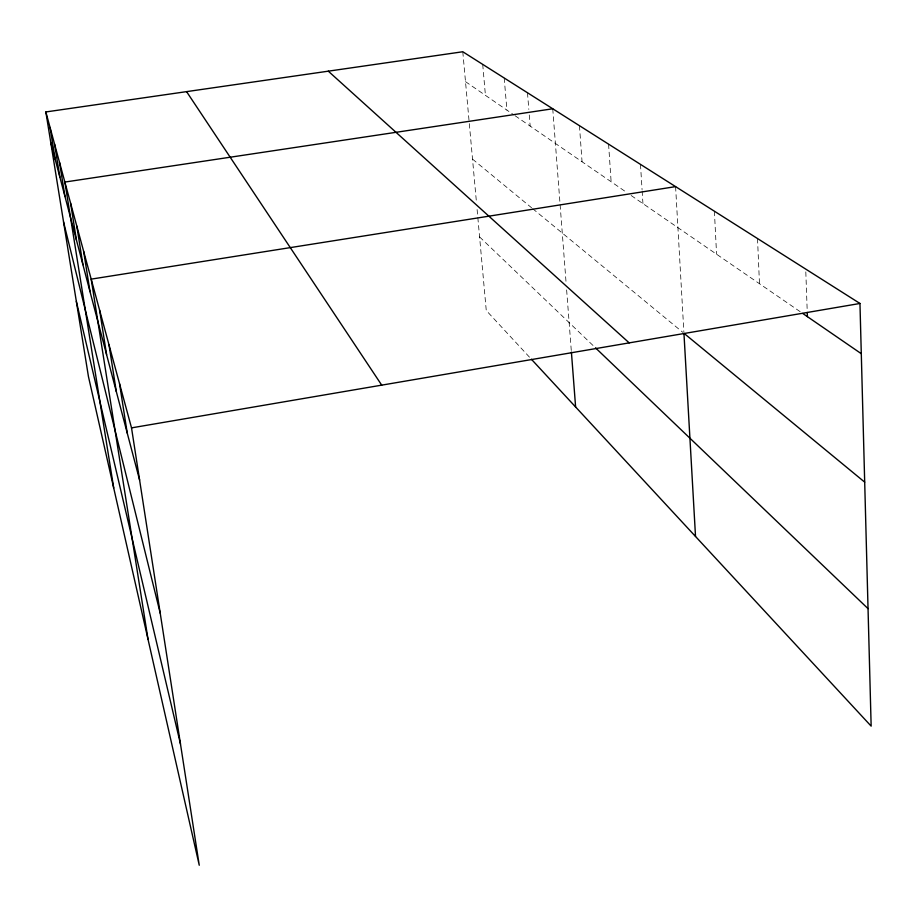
<?xml version="1.0" encoding="UTF-8"?>
<svg xmlns="http://www.w3.org/2000/svg" width="917" height="917" viewBox="0 0 917 917"><rect width="100%" height="100%" fill="white"/><g stroke="black" fill="none" stroke-linecap="round" stroke-linejoin="round"><path stroke-width="0.69" stroke-dasharray="4.58 3.44" d="M465.492 81.647L513.887 114.912M515.056 115.714L626.437 192.272M631.16 195.516L800.392 311.837M472.53 159.134L531.596 207.781M532.697 208.698L682.856 332.378M479.591 236.918L595.534 347.875M529.487 357.172L486.262 310.496L477.023 208.629M462.787 51.753L476.382 201.557M482.709 64.373L485.425 95.345M504.201 78.002L506.906 110.109M527.481 92.755L528.822 109.421M529.269 114.98L530.164 126.099M552.745 108.768L565.984 281.393M566.637 289.921L571.291 350.741M579.452 125.686L582.054 161.77M608.579 144.152L611.123 181.738M640.479 164.372L642.06 189.601M642.152 191L642.943 203.608M675.588 186.621L683.864 331.839M714.389 211.208L716.567 254.215M757.511 238.546L759.482 283.72M805.814 271.89L807.212 311.069"/><path stroke-width="1.38" d="M859.963 303.47L462.787 51.753L45.85 111.954L131.521 427.872L859.963 303.47L871.15 726.126L531.402 359.246M675.588 186.621L91.184 279.135L148.038 639.401M552.745 108.768L64.866 182.059L113.708 487.97M802.73 313.442L861.292 353.698M864.697 482.147L683.944 333.272L695.522 536.468M328.297 71.171L629.2 342.889M595.534 347.875L868.044 608.647M186.575 91.631L381.724 385.151M50.779 142.571L139.602 480.05M63.537 221.868L160.234 613.255M76.34 301.395L180.489 744.077M59.502 162.286L64.981 196.513M54.573 144.129L59.857 177.061M50.045 127.406L55.135 159.134M45.85 111.954L88.445 376.566L199.253 865.247L131.521 427.872M83.619 251.235L90.026 291.686M76.776 225.983L82.92 264.692M70.552 203.024L76.455 240.139M108.985 344.769L116.31 391.548M99.598 310.129L106.578 354.592M119.554 383.73L127.234 433.065M571.406 352.139L575.612 406.976M807.258 312.468L807.407 316.663"/></g></svg>
